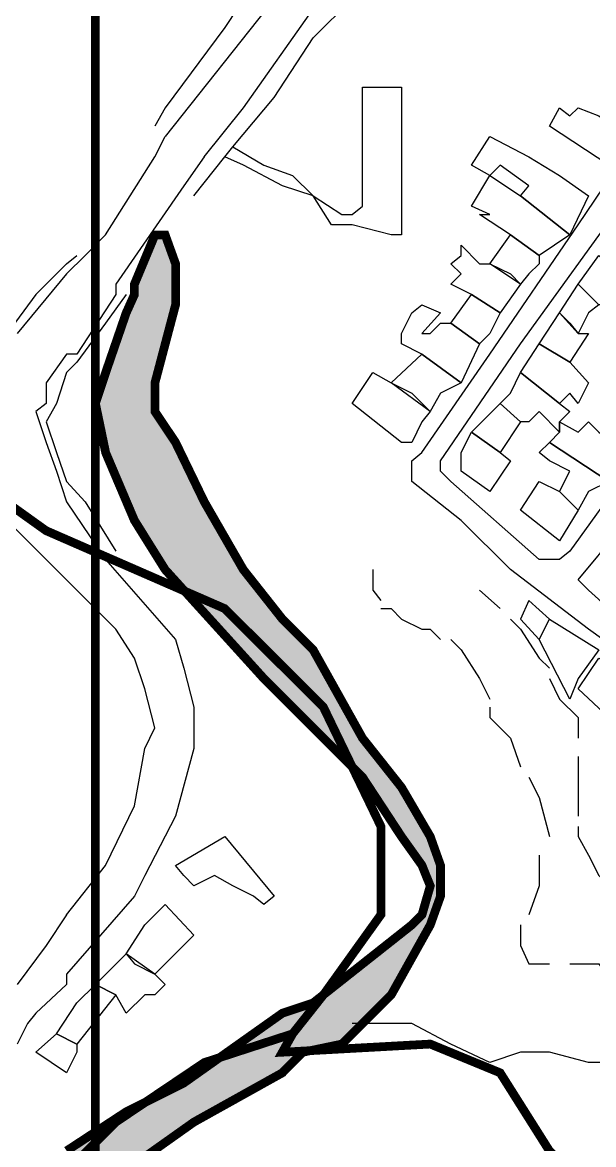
# Model space of a CAD drawing. Header units: millimetres. Extents: x -3588 to 75209, y -3737 to 38254.
# Drawn here: x 27757.6 to 27836.1, y 17771.6 to 17925.9 of the extents above; entities that cross this region are included whole.
import ezdxf

# ---------------------------------------------------------------- set-up
doc = ezdxf.new("R2010")
doc.units = ezdxf.units.MM
doc.layers.add('H', color=250, linetype='Continuous')
doc.layers.add('P', color=253, linetype='Continuous')

msp = doc.modelspace()

# ---------------------------------------------------------------- hatches: boundary and pattern name
at = {"layer": 'H', "linetype": 'Continuous'}
msp.add_hatch(color=256, dxfattribs=at).paths.add_polyline_path([(27763.654, 17762.315), (27763.654, 17770.493), (27771.832, 17775.854), (27780.026, 17780.095), (27793.565, 17789.41), (27797.518, 17790.818), (27811.073, 17801.828), (27812.481, 17802.965), (27813.89, 17807.19), (27812.481, 17809.734), (27809.665, 17813.975), (27804.303, 17822.153), (27790.748, 17835.708), (27777.193, 17850.384), (27773.24, 17857.153), (27769.015, 17866.755), (27767.879, 17873.525), (27769.015, 17877.478), (27771.832, 17885.672), (27773.24, 17888.488), (27773.24, 17889.913), (27775.785, 17896.682), (27777.193, 17896.682), (27778.617, 17892.441), (27778.617, 17887.08), (27775.785, 17876.358), (27775.785, 17872.117), (27778.617, 17868.164), (27782.57, 17859.986), (27788.204, 17850.384), (27793.565, 17843.614), (27797.518, 17839.661), (27804.303, 17827.514), (27809.665, 17820.745), (27813.89, 17813.975), (27815.314, 17809.734), (27815.314, 17805.781), (27813.89, 17801.828), (27808.528, 17792.226), (27801.759, 17785.457), (27796.109, 17784.048), (27793.565, 17781.504), (27781.434, 17774.734), (27767.879, 17765.132), (27763.654, 17762.315), (27763.654, 17762.315)])

# ---------------------------------------------------------------- linework, layer by layer
at = {"layer": 'P', "const_width": 1.2}
for points in [[(27767.607, 12020.295), (27767.607, 21346.523)], [(27763.654, 17770.781), (27771.832, 17776.142), (27779.738, 17780.095), (27793.293, 17789.698), (27797.518, 17791.106), (27811.073, 17801.828), (27812.481, 17803.237), (27813.618, 17807.19), (27812.481, 17810.022), (27809.665, 17813.975), (27804.303, 17822.153), (27790.748, 17835.708), (27777.193, 17850.672), (27772.968, 17857.441), (27769.015, 17866.755), (27767.607, 17873.525), (27769.015, 17877.766), (27771.832, 17885.96), (27772.968, 17888.488), (27772.968, 17889.913), (27775.785, 17896.682), (27777.193, 17896.682), (27778.617, 17892.729), (27778.617, 17887.08), (27775.785, 17876.358), (27775.785, 17872.405), (27778.617, 17868.164), (27782.57, 17859.986), (27787.932, 17850.672), (27793.293, 17843.886), (27797.518, 17839.661), (27804.303, 17827.514), (27809.665, 17820.745), (27813.618, 17813.975), (27815.026, 17810.022), (27815.026, 17805.781), (27813.618, 17801.828), (27808.256, 17792.226), (27801.471, 17785.457), (27796.109, 17784.336), (27793.293, 17781.504), (27781.146, 17774.734), (27767.607, 17765.132)], [(27745.858, 17866.755), (27760.821, 17856.033), (27785.387, 17845.31), (27798.942, 17831.755), (27806.832, 17815.384), (27806.832, 17803.237), (27798.942, 17792.226), (27794.701, 17786.865), (27782.57, 17782.912), (27770.423, 17774.734), (27760.821, 17765.132)], [(27648.475, 17599.99), (27655.245, 17606.775), (27659.198, 17610.728), (27674.161, 17614.953), (27684.884, 17617.498), (27697.319, 17621.739), (27706.633, 17627.1), (27710.858, 17636.414), (27709.449, 17649.953), (27706.633, 17671.702), (27706.633, 17690.603), (27709.449, 17700.205), (27718.764, 17717.713), (27732.319, 17734.085), (27740.497, 17742.263), (27747.282, 17754.409), (27760.821, 17765.132), (27770.423, 17774.734), (27782.57, 17782.912), (27794.701, 17786.865)], [(27794.701, 17786.865), (27793.293, 17784.336), (27813.618, 17785.457), (27823.22, 17781.504), (27829.989, 17770.781), (27836.759, 17764.012), (27847.481, 17761.179), (27869.23, 17761.179), (27892.372, 17758.362), (27892.372, 17743.687), (27894.916, 17731.252), (27897.733, 17716.577), (27897.733, 17705.566), (27893.78, 17698.796), (27888.131, 17686.666), (27885.602, 17679.88), (27890.963, 17659.555), (27901.686, 17642.063), (27909.88, 17622.859), (27909.88, 17610.728), (27901.686, 17597.173)]]:
    msp.add_lwpolyline(points, dxfattribs=at)
at = {"layer": 'P'}
for points in [[(27804.303, 17949.463), (27802.895, 17948.054), (27800.062, 17941.285), (27792.157, 17929.138), (27777.193, 17910.238)], [(27801.471, 17948.054), (27796.109, 17941.285), (27790.748, 17933.379), (27785.387, 17925.185), (27777.193, 17914.174), (27775.785, 17911.646)], [(27782.57, 17907.405), (27787.932, 17914.174), (27797.518, 17927.73), (27804.303, 17931.971), (27809.665, 17935.923), (27815.026, 17938.74), (27819.267, 17940.148)], [(27786.507, 17908.813), (27792.157, 17915.599), (27797.518, 17923.777), (27802.895, 17929.138), (27809.665, 17934.499), (27815.026, 17935.923), (27819.267, 17937.332), (27824.628, 17937.332), (27829.989, 17938.74), (27840.712, 17937.332), (27854.267, 17935.923), (27866.686, 17935.923), (27872.047, 17934.499), (27878.817, 17933.379), (27881.361, 17933.379), (27884.194, 17931.971), (27884.194, 17930.562), (27882.77, 17930.562), (27876, 17927.73), (27866.686, 17925.185), (27859.916, 17920.96), (27851.722, 17917.007), (27846.361, 17914.174), (27843.544, 17913.054)], [(27828.581, 17852.08), (27816.434, 17862.803), (27815.026, 17864.211), (27815.026, 17865.635), (27826.036, 17881.719), (27840.712, 17902.044), (27844.953, 17907.405), (27846.361, 17908.813), (27867.806, 17919.824), (27874.592, 17922.368), (27877.408, 17923.777), (27880.241, 17923.777), (27881.361, 17923.777), (27872.047, 17910.238), (27855.675, 17887.08), (27840.712, 17864.211), (27832.806, 17853.2), (27831.398, 17852.08), (27829.989, 17852.08), (27828.581, 17852.08)], [(27786.507, 17908.813), (27790.748, 17906.285), (27794.701, 17904.86), (27797.518, 17902.044), (27801.471, 17899.499), (27802.895, 17899.499), (27804.303, 17900.635), (27804.303, 17903.452), (27804.303, 17907.405), (27804.303, 17908.813), (27804.303, 17911.646), (27804.303, 17917.007), (27809.665, 17917.007), (27809.665, 17908.813), (27809.665, 17898.091), (27809.665, 17896.682), (27808.256, 17896.682), (27802.895, 17898.091), (27800.062, 17898.091), (27797.518, 17902.044), (27793.293, 17903.452), (27787.932, 17906.285), (27785.387, 17907.405)], [(27836.759, 17913.054), (27840.712, 17910.238), (27838.167, 17906.285), (27829.989, 17911.646), (27831.398, 17914.174), (27832.806, 17913.054), (27833.942, 17914.174), (27836.759, 17913.054)], [(27775.785, 17907.405), (27777.193, 17910.238)], [(27850.314, 17831.755), (27835.351, 17842.478), (27824.628, 17850.672), (27817.842, 17857.441), (27811.073, 17862.803), (27811.073, 17864.211), (27811.073, 17865.635), (27812.481, 17866.755), (27821.795, 17880.311), (27833.942, 17898.091), (27842.12, 17910.238)], [(27831.398, 17904.86), (27835.351, 17902.044), (27832.806, 17896.682), (27826.036, 17902.044), (27827.157, 17903.452), (27823.22, 17906.285), (27821.795, 17904.86), (27819.267, 17906.285), (27821.795, 17910.238), (27827.157, 17907.405), (27831.398, 17904.86)], [(27785.387, 17907.405), (27786.507, 17908.813)], [(27766.183, 17893.85), (27769.015, 17896.682), (27775.785, 17907.405)], [(27782.57, 17907.405), (27779.738, 17903.452)], [(27781.146, 17902.044), (27785.387, 17907.405)], [(27826.036, 17902.044), (27832.806, 17896.682), (27828.581, 17893.85), (27824.628, 17896.682), (27820.387, 17899.499), (27821.795, 17899.499), (27819.267, 17900.635), (27821.795, 17904.86), (27826.036, 17902.044)], [(27779.738, 17903.452), (27770.423, 17889.913)], [(27824.628, 17891.321), (27826.036, 17889.913), (27823.22, 17885.96), (27819.267, 17888.488), (27816.434, 17889.913), (27817.842, 17891.321), (27816.434, 17892.729), (27817.842, 17893.85), (27817.842, 17895.274), (27820.387, 17892.729), (27821.795, 17892.729), (27824.628, 17891.321)], [(27828.581, 17892.729), (27827.157, 17891.321), (27826.036, 17889.913), (27821.795, 17892.729), (27824.628, 17896.682), (27828.581, 17893.85), (27828.581, 17892.729)], [(27763.654, 17891.321), (27766.183, 17893.85)], [(27763.654, 17892.729), (27765.062, 17893.85)], [(27839.592, 17891.321), (27844.953, 17888.488), (27843.544, 17887.08), (27839.592, 17889.913), (27839.592, 17888.488), (27838.167, 17887.08), (27836.759, 17887.08), (27833.942, 17889.913), (27836.759, 17893.85), (27839.592, 17891.321)], [(27763.654, 17892.729), (27759.413, 17888.488), (27755.46, 17883.127), (27752.643, 17881.719), (27751.507, 17881.719), (27750.099, 17883.127), (27748.69, 17884.536)], [(27763.654, 17891.321), (27756.868, 17883.127)], [(27770.423, 17889.913), (27770.423, 17888.488), (27765.062, 17880.311), (27763.654, 17880.311)], [(27835.351, 17885.96), (27833.942, 17883.127), (27831.398, 17885.96), (27833.942, 17889.913), (27836.759, 17887.08), (27835.351, 17885.96)], [(27771.832, 17888.488), (27769.015, 17884.536), (27765.062, 17879.174), (27763.654, 17877.766)], [(27821.795, 17883.127), (27820.387, 17881.719), (27816.434, 17884.536), (27819.267, 17888.488), (27823.22, 17885.96), (27821.795, 17883.127)], [(27813.618, 17883.127), (27815.026, 17884.536), (27816.434, 17884.536), (27820.387, 17881.719), (27817.842, 17876.358), (27812.481, 17880.311), (27809.665, 17881.719), (27809.665, 17883.127), (27811.073, 17885.96), (27812.481, 17887.08), (27815.026, 17885.96), (27812.481, 17883.127), (27813.618, 17883.127)], [(27832.806, 17884.536), (27833.942, 17883.127), (27835.351, 17883.127), (27832.806, 17879.174), (27828.581, 17881.719), (27831.398, 17885.96), (27832.806, 17884.536)], [(27832.806, 17879.174), (27835.351, 17876.358), (27833.942, 17873.525), (27832.806, 17874.949), (27831.398, 17873.525), (27826.036, 17877.766), (27828.581, 17881.719), (27832.806, 17879.174)], [(27763.654, 17880.311), (27760.821, 17876.358)], [(27815.026, 17874.949), (27813.618, 17872.405), (27808.256, 17876.358), (27812.481, 17880.311), (27817.842, 17876.358), (27815.026, 17874.949)], [(27763.654, 17877.766), (27762.246, 17873.525), (27760.821, 17870.996), (27762.246, 17866.755), (27763.654, 17862.803)], [(27811.073, 17874.949), (27813.618, 17872.405), (27812.481, 17870.996), (27811.073, 17868.164), (27809.665, 17868.164), (27802.895, 17873.525), (27805.712, 17877.766), (27808.256, 17876.358), (27811.073, 17874.949)], [(27824.628, 17874.949), (27826.036, 17877.766), (27831.398, 17873.525), (27832.806, 17872.405), (27831.398, 17870.996), (27831.398, 17869.588), (27828.581, 17872.405), (27827.157, 17870.996), (27826.036, 17870.996), (27823.22, 17873.525), (27824.628, 17874.949)], [(27760.821, 17876.358), (27760.821, 17873.525), (27759.413, 17872.405), (27760.821, 17868.164), (27762.246, 17864.211)], [(27823.22, 17866.755), (27819.267, 17869.588), (27823.22, 17873.525), (27826.036, 17870.996), (27823.22, 17866.755)], [(27836.759, 17869.588), (27840.712, 17866.755), (27838.167, 17862.803), (27829.989, 17868.164), (27831.398, 17869.588), (27831.398, 17870.996), (27833.942, 17869.588), (27835.351, 17870.996), (27836.759, 17869.588)], [(27821.795, 17861.394), (27817.842, 17864.211), (27817.842, 17866.755), (27819.267, 17869.588), (27823.22, 17866.755), (27824.628, 17865.635), (27821.795, 17861.394)], [(27835.351, 17861.394), (27833.942, 17858.85), (27831.398, 17861.394), (27832.806, 17864.211), (27829.989, 17865.635), (27828.581, 17866.755), (27829.989, 17868.164), (27838.167, 17862.803), (27835.351, 17861.394)], [(27762.246, 17864.211), (27763.654, 17859.986)], [(27869.23, 17823.561), (27857.084, 17831.755), (27842.12, 17841.069), (27838.167, 17845.31), (27835.351, 17847.839), (27833.942, 17849.263), (27839.592, 17856.033), (27844.953, 17864.211), (27846.361, 17864.211), (27847.481, 17864.211), (27880.241, 17841.069), (27881.361, 17839.661), (27870.639, 17823.561), (27869.23, 17823.561)], [(27763.654, 17862.803), (27766.183, 17859.986), (27770.423, 17853.2)], [(27831.398, 17861.394), (27833.942, 17858.85), (27831.398, 17854.625), (27826.036, 17858.85), (27828.581, 17862.803), (27831.398, 17861.394)], [(27763.654, 17849.263), (27755.46, 17857.441), (27752.643, 17859.986)], [(27763.654, 17859.986), (27769.015, 17852.08), (27778.617, 17841.069), (27779.738, 17837.117), (27781.146, 17831.755), (27781.146, 17826.106), (27778.617, 17816.792), (27774.376, 17808.614), (27772.968, 17805.781), (27763.654, 17795.059)], [(27805.712, 17850.672), (27805.712, 17847.839), (27806.832, 17846.431)], [(27763.654, 17803.237), (27769.015, 17810.022), (27772.968, 17818.2), (27774.376, 17826.106), (27775.785, 17828.939), (27774.376, 17834.3), (27772.968, 17838.525), (27770.423, 17842.478), (27763.654, 17849.263)], [(27820.387, 17847.839), (27823.22, 17845.31)], [(27829.989, 17843.886), (27827.157, 17846.431), (27826.036, 17843.886), (27828.581, 17841.069)], [(27806.832, 17845.31), (27808.256, 17845.31), (27809.665, 17843.886), (27812.481, 17842.478), (27813.618, 17842.478), (27815.026, 17841.069)], [(27824.628, 17843.886), (27826.036, 17842.478), (27828.581, 17838.525), (27829.989, 17837.117)], [(27833.942, 17835.708), (27832.806, 17832.876), (27828.581, 17841.069), (27829.989, 17843.886), (27836.759, 17839.661), (27833.942, 17835.708)], [(27816.434, 17841.069), (27817.842, 17839.661), (27820.387, 17835.708), (27821.795, 17832.876)], [(27839.592, 17837.117), (27840.712, 17835.708), (27838.167, 17830.347), (27833.942, 17834.3), (27836.759, 17838.525), (27839.592, 17837.117)], [(27829.989, 17835.708), (27831.398, 17832.876), (27833.942, 17830.347), (27833.942, 17827.514)], [(27821.795, 17831.755), (27821.795, 17830.347), (27824.628, 17827.514), (27826.036, 17823.561)], [(27833.942, 17824.986), (27833.942, 17823.561), (27833.942, 17818.2), (27833.942, 17816.792)], [(27827.157, 17822.153), (27828.581, 17819.336), (27829.989, 17813.975)], [(27833.942, 17815.384), (27833.942, 17813.975), (27835.351, 17811.431), (27836.759, 17808.614), (27838.167, 17807.19)], [(27789.34, 17805.781), (27786.507, 17807.19), (27783.979, 17808.614), (27781.146, 17807.19), (27779.738, 17808.614), (27778.617, 17810.022), (27785.387, 17813.975), (27792.157, 17805.781), (27790.748, 17804.661), (27789.34, 17805.781)], [(27828.581, 17811.431), (27828.581, 17807.19), (27827.157, 17803.237)], [(27774.376, 17801.828), (27777.193, 17804.661), (27781.146, 17800.42), (27775.785, 17795.059), (27771.832, 17797.875), (27774.376, 17801.828)], [(27763.654, 17803.237), (27760.821, 17799.012)], [(27826.036, 17801.828), (27826.036, 17800.42), (27826.036, 17799.012), (27827.157, 17796.467), (27828.581, 17796.467), (27829.989, 17796.467)], [(27760.821, 17799.012), (27756.868, 17793.65)], [(27772.968, 17796.467), (27775.785, 17795.059), (27777.193, 17793.65), (27775.785, 17792.226), (27774.376, 17792.226), (27771.832, 17789.698), (27770.423, 17792.226), (27767.607, 17793.65), (27771.832, 17797.875), (27772.968, 17796.467)], [(27763.654, 17795.059), (27763.654, 17793.65)], [(27832.806, 17796.467), (27833.942, 17796.467), (27835.351, 17796.467), (27836.759, 17796.467), (27839.592, 17792.226)], [(27763.654, 17793.65), (27759.413, 17789.698)], [(27765.062, 17791.106), (27767.607, 17793.65), (27770.423, 17792.226), (27765.062, 17785.457), (27762.246, 17786.865), (27765.062, 17791.106)], [(27759.413, 17789.698), (27758.293, 17788.289), (27756.868, 17785.457)], [(27861.037, 17780.095), (27859.916, 17780.095), (27855.675, 17778.687), (27851.722, 17778.687), (27844.953, 17781.504), (27840.712, 17782.912), (27835.351, 17782.912), (27829.989, 17784.336), (27826.036, 17784.336), (27821.795, 17782.912), (27816.434, 17785.457), (27811.073, 17788.289), (27806.832, 17788.289), (27802.895, 17788.289)], [(27765.062, 17785.457), (27765.062, 17784.336), (27763.654, 17781.504), (27759.413, 17784.336), (27762.246, 17786.865), (27765.062, 17785.457)]]:
    msp.add_lwpolyline(points, dxfattribs=at)
at = {"layer": 'P', "color": 254, "const_width": 1.2}
msp.add_lwpolyline([(27829.989, 17770.781), (27823.22, 17781.504), (27813.618, 17785.457), (27793.293, 17784.336), (27794.701, 17786.865), (27798.942, 17792.226), (27806.832, 17803.237), (27806.832, 17815.384), (27798.942, 17831.755), (27785.387, 17845.31), (27760.821, 17856.033), (27745.858, 17866.755), (27739.088, 17881.719)], dxfattribs=at)

doc.saveas('drawing.dxf')
